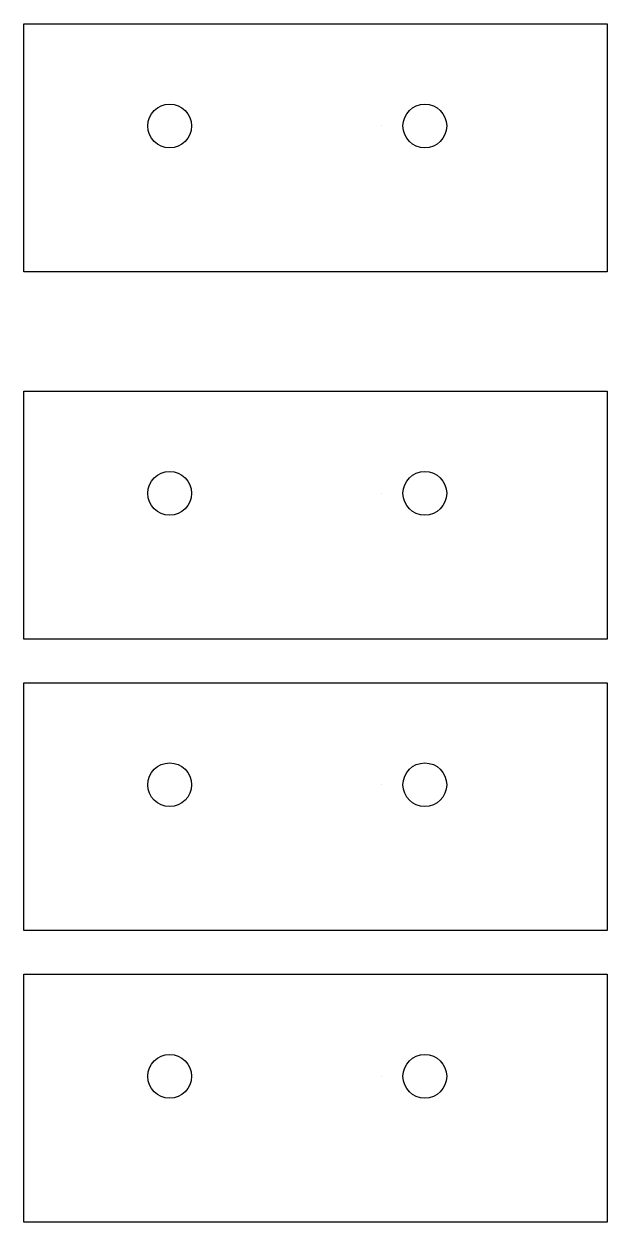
# Model space of a CAD drawing. Header units: millimetres. Extents: x 0 to 40, y -208.5 to -126.3.
import ezdxf

# ---------------------------------------------------------------- set-up
doc = ezdxf.new("R2010")
doc.units = ezdxf.units.MM
doc.layers.get('0').update_dxf_attribs({"lineweight": 25, "true_color": 0xffffff})

msp = doc.modelspace()

# ---------------------------------------------------------------- linework, layer by layer
for p, q in [((0, -126.3), (40, -126.3)), ((0, -143.3), (0, -126.3)), ((40, -126.3), (40, -143.3)), ((24.5, -133.3), (24.5, -133.3)), ((40, -143.3), (0, -143.3)), ((0, -151.5), (40, -151.5)), ((0, -168.5), (0, -151.5)), ((40, -151.5), (40, -168.5)), ((24.5, -158.5), (24.5, -158.5)), ((40, -168.5), (0, -168.5)), ((0, -171.5), (40, -171.5)), ((0, -188.5), (0, -171.5)), ((40, -171.5), (40, -188.5)), ((24.5, -178.5), (24.5, -178.5)), ((40, -188.5), (0, -188.5)), ((0, -191.5), (40, -191.5)), ((0, -208.5), (0, -191.5)), ((40, -191.5), (40, -208.5)), ((24.5, -198.5), (24.5, -198.5)), ((40, -208.5), (0, -208.5))]:
    msp.add_line(p, q)
for centre in [(10, -133.3), (27.5, -133.3), (10, -158.5), (27.5, -158.5), (10, -178.5), (27.5, -178.5), (10, -198.5), (27.5, -198.5)]:
    msp.add_circle(centre, 1.5)

doc.saveas('drawing.dxf')
